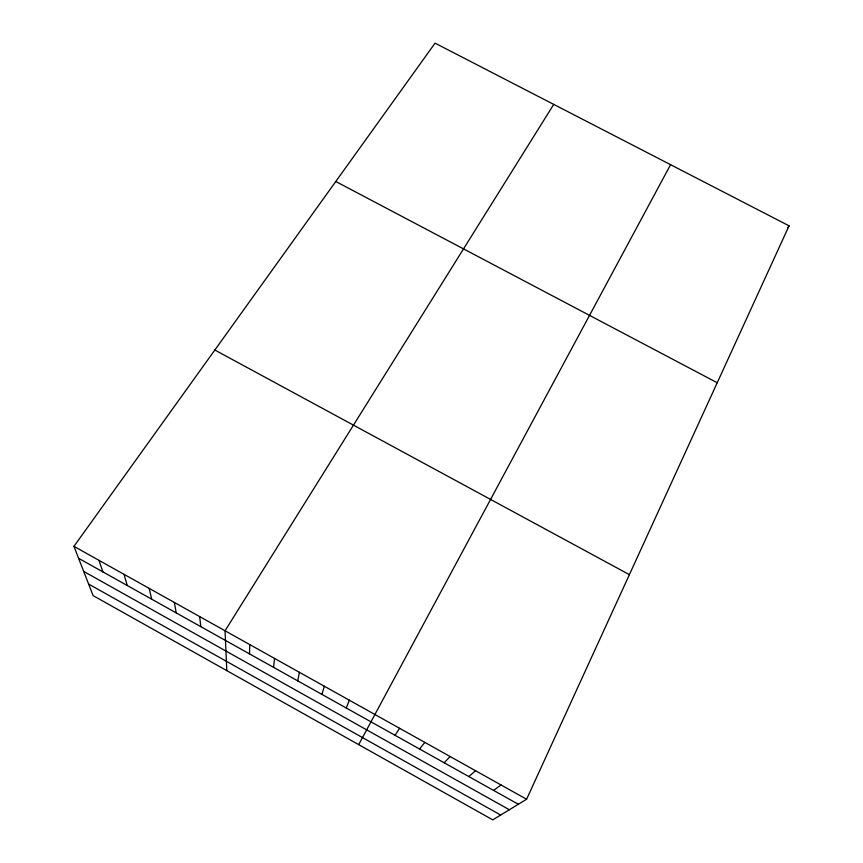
<?xml version="1.0" encoding="UTF-8"?>
<svg xmlns="http://www.w3.org/2000/svg" width="863" height="863" viewBox="0 0 863 863"><rect width="100%" height="100%" fill="white"/><g stroke="black" fill="none" stroke-linecap="round" stroke-linejoin="round"><path stroke-width="1.29" d="M249.483 653.884L249.763 644.585M273.571 667.358L274.542 658.426M297.724 680.864L299.407 672.32M321.942 694.413L324.337 686.247M346.246 708.005L349.353 700.227M526.592 799.246L789.052 225.815L435.06 43.15L73.948 546.355L93.096 595.61L492.751 819.85L526.592 799.246L73.948 546.355M358.706 744.64L670.573 164.682M553.744 104.391L225.049 630.777L226.796 670.627M395.049 735.298L399.601 728.296M787.541 227.886L789.052 225.815M419.569 749.008L424.844 742.407M444.154 762.763L450.162 756.549M468.814 776.56L475.556 770.735M493.55 790.389L501.036 784.974M335.783 181.5L717.229 382.741M214.833 350.022L629.397 574.65M78.598 558.307L518.35 804.262M83.689 571.403L509.353 809.742M88.609 584.057L500.669 815.028M98.932 560.314L102.891 571.899M124.002 574.316L127.26 585.535M149.148 588.372L151.705 599.202M174.369 602.46L176.214 612.913M199.666 616.592L200.809 626.667"/></g></svg>
